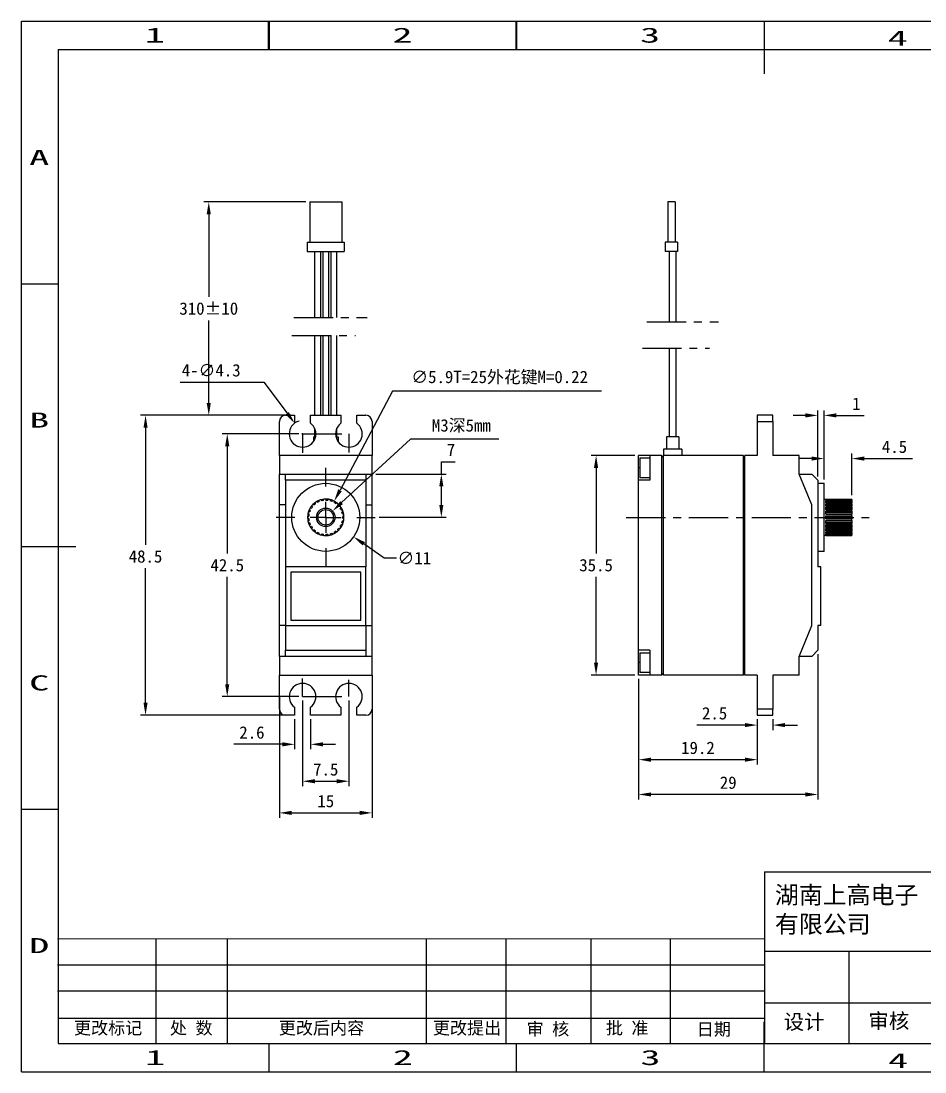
# Model space of a CAD drawing. Header units: millimetres. Extents: x 424 to 665, y 25 to 195.
# Drawn here: x 424.2 to 570.4, y 25.4 to 195.4 of the extents above; entities that cross this region are included whole.
import ezdxf
from ezdxf.enums import TextEntityAlignment as Align

# ---------------------------------------------------------------- set-up
doc = ezdxf.new("R2010")
doc.units = ezdxf.units.MM
doc.header["$PDSIZE"] = -1
doc.linetypes.add('CENTER', pattern=[10.16, 6.35, -1.27, 1.27, -1.27])
for name, color, linetype in [('中心线', 6, 'CENTER'), ('图框', 7, 'Continuous'), ('标注', 5, 'Continuous')]:
    doc.layers.add(name, color=color, linetype=linetype)
doc.styles.add('style1', font='', dxfattribs={"height": 3.5})
doc.styles.get('style1').set_extended_font_data('FangSong_GB2312')
doc.dimstyles.new('副本 Standard', dxfattribs={"dimtxt": 2, "dimasz": 2, "dimexe": 0.8, "dimexo": 0.625, "dimgap": 0.9, "dimtad": 1, "dimtih": 1, "dimtoh": 1, "dimdsep": 46, "dimtxsty": 'Standard', "dimcen": 0.09, "dimclrd": 5, "dimclre": 5, "dimadec": 3, "dimazin": 2, "dimtfac": 1, "dimtdec": 4, "dimtofl": 0, "dimtmove": 0, "dimatfit": 3, "dimfxl": 0, "dimtolj": 1, "dimtzin": 0, "dimarcsym": 0})

# ---------------------------------------------------------------- blocks, each defined once
blk = doc.blocks.new('SW_CENTERMARKSYMBOL_0')
at = {"layer": '图框', "color": 0}
for p, q in [((0, 5), (0, 8)), ((0, 0), (0, 2.5)), ((-5, 0), (-8, 0)), ((0, 0), (-2.5, 0)), ((0, 0), (0, -2.5)), ((0, 0), (2.5, 0)), ((5, 0), (8, 0)), ((0, -5), (0, -8))]:
    blk.add_line(p, q, dxfattribs=at)
blk = doc.blocks.new('*D60')
at = {"layer": 'Defpoints', "color": 0}
for p in [(469.71, 128.61), (457.52, 86.11), (469.71, 86.11)]:
    blk.add_point(p, dxfattribs=at)
at = {"layer": '标注', "color": 5, "lineweight": -2}
for p, q in [((469.08, 128.61), (456.72, 128.61)), ((457.52, 126.61), (457.52, 109.26)), ((457.52, 88.11), (457.52, 105.46)), ((469.08, 86.11), (456.72, 86.11))]:
    blk.add_line(p, q, dxfattribs=at)
at = {"layer": '标注', "color": 5}
for points in [[(457.18, 126.61), (457.85, 126.61), (457.52, 128.61)], [(457.18, 88.11), (457.85, 88.11), (457.52, 86.11)]]:
    blk.add_solid(points, dxfattribs=at)
at = {"layer": '标注', "color": 0, "insert": (457.52, 107.36), "char_height": 2, "attachment_point": 5}
blk.add_mtext('\\A1;42.5', dxfattribs=at)
blk = doc.blocks.new('*D61')
at = {"layer": 'Defpoints', "color": 0}
for p in [(468.41, 131.61), (444.3, 83.11), (468.41, 83.11)]:
    blk.add_point(p, dxfattribs=at)
at = {"layer": '标注', "color": 5, "lineweight": -2}
for p, q in [((467.78, 131.61), (443.5, 131.61)), ((444.3, 129.61), (444.3, 110.67)), ((444.3, 85.11), (444.3, 106.87)), ((467.78, 83.11), (443.5, 83.11))]:
    blk.add_line(p, q, dxfattribs=at)
at = {"layer": '标注', "color": 5}
for points in [[(443.97, 129.61), (444.63, 129.61), (444.3, 131.61)], [(443.97, 85.11), (444.63, 85.11), (444.3, 83.11)]]:
    blk.add_solid(points, dxfattribs=at)
at = {"layer": '标注', "color": 0, "insert": (444.3, 108.77), "char_height": 2, "attachment_point": 5}
blk.add_mtext('\\A1;48.5', dxfattribs=at)
blk = doc.blocks.new('*D62')
at = {"layer": 'Defpoints', "color": 0}
for p in [(469.71, 86.11), (477.21, 86.11), (477.21, 72.43)]:
    blk.add_point(p, dxfattribs=at)
at = {"layer": '标注', "color": 5, "lineweight": -2}
for p, q in [((469.71, 85.48), (469.71, 71.63)), ((477.21, 85.48), (477.21, 71.63)), ((471.71, 72.43), (475.21, 72.43))]:
    blk.add_line(p, q, dxfattribs=at)
at = {"layer": '标注', "color": 5}
for points in [[(471.71, 72.76), (471.71, 72.09), (469.71, 72.43)], [(475.21, 72.76), (475.21, 72.09), (477.21, 72.43)]]:
    blk.add_solid(points, dxfattribs=at)
at = {"layer": '标注', "color": 0, "insert": (473.46, 74.33), "char_height": 2, "attachment_point": 5}
blk.add_mtext('\\A1;7.5', dxfattribs=at)
blk = doc.blocks.new('*D63')
at = {"layer": 'Defpoints', "color": 0}
for p in [(465.96, 86.86), (480.96, 86.86), (480.96, 67.31)]:
    blk.add_point(p, dxfattribs=at)
at = {"layer": '标注', "color": 5, "lineweight": -2}
for p, q in [((465.96, 86.23), (465.96, 66.51)), ((480.96, 86.23), (480.96, 66.51)), ((467.96, 67.31), (478.96, 67.31))]:
    blk.add_line(p, q, dxfattribs=at)
at = {"layer": '标注', "color": 5}
for points in [[(467.96, 67.65), (467.96, 66.98), (465.96, 67.31)], [(478.96, 67.65), (478.96, 66.98), (480.96, 67.31)]]:
    blk.add_solid(points, dxfattribs=at)
at = {"layer": '标注', "color": 0, "insert": (473.46, 69.21), "char_height": 2, "attachment_point": 5}
blk.add_mtext('\\A1;15', dxfattribs=at)
blk = doc.blocks.new('*D64')
at = {"layer": 'Defpoints', "color": 0}
for p in [(468.41, 83.11), (471.01, 83.11), (468.41, 78.4)]:
    blk.add_point(p, dxfattribs=at)
at = {"layer": '标注', "color": 5, "lineweight": -2}
for p, q in [((468.41, 82.48), (468.41, 77.6)), ((471.01, 82.48), (471.01, 77.6)), ((466.41, 78.4), (458.61, 78.4)), ((473.01, 78.4), (475.01, 78.4))]:
    blk.add_line(p, q, dxfattribs=at)
at = {"layer": '标注', "color": 5}
for points in [[(466.41, 78.73), (466.41, 78.06), (468.41, 78.4)], [(473.01, 78.73), (473.01, 78.06), (471.01, 78.4)]]:
    blk.add_solid(points, dxfattribs=at)
at = {"layer": '标注', "color": 0, "insert": (461.51, 80.3), "char_height": 2, "attachment_point": 5}
blk.add_mtext('\\A1;2.6', dxfattribs=at)
blk = doc.blocks.new('*D65')
at = {"layer": 'Defpoints', "color": 0}
for p in [(480.96, 122.11), (492.16, 122.11), (481.46, 115.11)]:
    blk.add_point(p, dxfattribs=at)
at = {"layer": '标注', "color": 5, "lineweight": -2}
for p, q in [((492.16, 122.11), (492.16, 124.11)), ((492.16, 124.11), (494.39, 124.11)), ((481.58, 122.11), (492.96, 122.11)), ((492.16, 117.11), (492.16, 120.11)), ((482.08, 115.11), (492.96, 115.11))]:
    blk.add_line(p, q, dxfattribs=at)
at = {"layer": '标注', "color": 5}
for points in [[(491.82, 120.11), (492.49, 120.11), (492.16, 122.11)], [(491.82, 117.11), (492.49, 117.11), (492.16, 115.11)]]:
    blk.add_solid(points, dxfattribs=at)
at = {"layer": '标注', "color": 0, "insert": (493.72, 126.01), "char_height": 2, "attachment_point": 5}
blk.add_mtext('\\A1;7', dxfattribs=at)
blk = doc.blocks.new('*D66')
at = {"layer": 'Defpoints', "color": 0}
for p in [(524.07, 125.11), (517.19, 89.61), (524.07, 89.61)]:
    blk.add_point(p, dxfattribs=at)
at = {"layer": '标注', "color": 5, "lineweight": -2}
for p, q in [((523.45, 125.11), (516.39, 125.11)), ((517.19, 123.11), (517.19, 109.26)), ((517.19, 91.61), (517.19, 105.46)), ((523.45, 89.61), (516.39, 89.61))]:
    blk.add_line(p, q, dxfattribs=at)
at = {"layer": '标注', "color": 5}
for points in [[(516.85, 123.11), (517.52, 123.11), (517.19, 125.11)], [(516.85, 91.61), (517.52, 91.61), (517.19, 89.61)]]:
    blk.add_solid(points, dxfattribs=at)
at = {"layer": '标注', "color": 0, "insert": (517.19, 107.36), "char_height": 2, "attachment_point": 5}
blk.add_mtext('\\A1;35.5', dxfattribs=at)
blk = doc.blocks.new('*D67')
at = {"layer": 'Defpoints', "color": 0}
for p in [(524.07, 89.61), (543.27, 83.11), (543.27, 75.92)]:
    blk.add_point(p, dxfattribs=at)
at = {"layer": '标注', "color": 5, "lineweight": -2}
for p, q in [((524.07, 88.98), (524.07, 75.12)), ((543.27, 82.48), (543.27, 75.12)), ((526.07, 75.92), (541.27, 75.92))]:
    blk.add_line(p, q, dxfattribs=at)
at = {"layer": '标注', "color": 5}
for points in [[(526.07, 76.25), (526.07, 75.58), (524.07, 75.92)], [(541.27, 76.25), (541.27, 75.58), (543.27, 75.92)]]:
    blk.add_solid(points, dxfattribs=at)
at = {"layer": '标注', "color": 0, "insert": (533.67, 77.82), "char_height": 2, "attachment_point": 5}
blk.add_mtext('\\A1;19.2', dxfattribs=at)
blk = doc.blocks.new('*D68')
at = {"layer": 'Defpoints', "color": 0}
for p in [(553.07, 93.61), (524.07, 89.61), (524.07, 70.29)]:
    blk.add_point(p, dxfattribs=at)
at = {"layer": '标注', "color": 5, "lineweight": -2}
for p, q in [((553.07, 92.98), (553.07, 69.49)), ((524.07, 88.98), (524.07, 69.49)), ((551.07, 70.29), (526.07, 70.29))]:
    blk.add_line(p, q, dxfattribs=at)
at = {"layer": '标注', "color": 5}
for points in [[(526.07, 70.62), (526.07, 69.96), (524.07, 70.29)], [(551.07, 70.62), (551.07, 69.96), (553.07, 70.29)]]:
    blk.add_solid(points, dxfattribs=at)
at = {"layer": '标注', "color": 0, "insert": (538.57, 72.19), "char_height": 2, "attachment_point": 5}
blk.add_mtext('\\A1;29', dxfattribs=at)
blk = doc.blocks.new('*D69')
at = {"layer": 'Defpoints', "color": 0}
for p in [(554.07, 131.59), (553.07, 121.11), (554.07, 120.61)]:
    blk.add_point(p, dxfattribs=at)
at = {"layer": '标注', "color": 5, "lineweight": -2}
for p, q in [((551.07, 131.59), (549.07, 131.59)), ((553.07, 121.73), (553.07, 132.39)), ((554.07, 121.23), (554.07, 132.39)), ((556.07, 131.59), (560.54, 131.59))]:
    blk.add_line(p, q, dxfattribs=at)
at = {"layer": '标注', "color": 5}
for points in [[(551.07, 131.93), (551.07, 131.26), (553.07, 131.59)], [(556.07, 131.93), (556.07, 131.26), (554.07, 131.59)]]:
    blk.add_solid(points, dxfattribs=at)
at = {"layer": '标注', "color": 0, "insert": (559.31, 133.49), "char_height": 2, "attachment_point": 5}
blk.add_mtext('\\A1;1', dxfattribs=at)
blk = doc.blocks.new('*D70')
at = {"layer": 'Defpoints', "color": 0}
for p in [(558.57, 124.61), (554.07, 120.61), (558.57, 118.04)]:
    blk.add_point(p, dxfattribs=at)
at = {"layer": '标注', "color": 5, "lineweight": -2}
for p, q in [((552.07, 124.61), (550.07, 124.61)), ((554.07, 121.23), (554.07, 125.41)), ((558.57, 118.67), (558.57, 125.41)), ((560.57, 124.61), (568.37, 124.61))]:
    blk.add_line(p, q, dxfattribs=at)
at = {"layer": '标注', "color": 5}
for points in [[(552.07, 124.95), (552.07, 124.28), (554.07, 124.61)], [(560.57, 124.95), (560.57, 124.28), (558.57, 124.61)]]:
    blk.add_solid(points, dxfattribs=at)
at = {"layer": '标注', "color": 0, "insert": (565.47, 126.51), "char_height": 2, "attachment_point": 5}
blk.add_mtext('\\A1;4.5', dxfattribs=at)
blk = doc.blocks.new('*D71')
at = {"layer": 'Defpoints', "color": 0}
for p in [(470.86, 166.11), (454.53, 131.61), (468.41, 131.61)]:
    blk.add_point(p, dxfattribs=at)
at = {"layer": '标注', "color": 5, "lineweight": -2}
for p, q in [((470.23, 166.11), (453.73, 166.11)), ((454.53, 164.11), (454.53, 150.76)), ((454.53, 133.61), (454.53, 146.96)), ((467.78, 131.61), (453.73, 131.61))]:
    blk.add_line(p, q, dxfattribs=at)
at = {"layer": '标注', "color": 5}
for points in [[(454.19, 164.11), (454.86, 164.11), (454.53, 166.11)], [(454.19, 133.61), (454.86, 133.61), (454.53, 131.61)]]:
    blk.add_solid(points, dxfattribs=at)
at = {"layer": '标注', "color": 0, "insert": (454.53, 148.86), "char_height": 2, "attachment_point": 5}
blk.add_mtext('\\A1;310%%P10', dxfattribs=at)
blk = doc.blocks.new('*D72')
at = {"layer": 'Defpoints', "color": 0}
for p in [(468.42, 130.33), (470.99, 126.89)]:
    blk.add_point(p, dxfattribs=at)
at = {"layer": '标注', "color": 5, "lineweight": -2}
for p, q in [((449.92, 136.98), (463.44, 136.98)), ((463.44, 136.98), (467.22, 131.93)), ((469.62, 128.61), (469.8, 128.61)), ((469.71, 128.52), (469.71, 128.7))]:
    blk.add_line(p, q, dxfattribs=at)
blk.add_arc((469.71, 128.61), 2.15, 105.4729, 127.2037, dxfattribs=at)
at = {"layer": '标注', "color": 5}
blk.add_solid([(467.49, 132.13), (466.95, 131.73), (468.42, 130.33)], dxfattribs=at)
at = {"layer": '标注', "color": 0, "insert": (454.92, 138.88), "char_height": 2, "attachment_point": 5}
blk.add_mtext('\\A1;4-∅4.3', dxfattribs=at)
blk = doc.blocks.new('*D73')
at = {"layer": 'Defpoints', "color": 0}
for p in [(474.83, 117.72), (472.08, 112.5)]:
    blk.add_point(p, dxfattribs=at)
at = {"layer": '标注', "color": 5, "lineweight": -2}
for p, q in [((484.23, 135.5), (475.77, 119.48)), ((518.05, 135.5), (484.23, 135.5)), ((473.37, 115.11), (473.55, 115.11)), ((473.46, 115.02), (473.46, 115.2))]:
    blk.add_line(p, q, dxfattribs=at)
at = {"layer": '标注', "color": 5}
blk.add_solid([(475.47, 119.64), (476.06, 119.33), (474.83, 117.72)], dxfattribs=at)
at = {"layer": '标注', "color": 0, "insert": (501.59, 137.7), "char_height": 2, "attachment_point": 5}
blk.add_mtext('\\A1;∅5.9T=25{\\fSimSun|b0|i0|c134|p2;外花键}M=0.22', dxfattribs=at)
blk = doc.blocks.new('*D74')
at = {"layer": 'Defpoints', "color": 0}
for p in [(474.56, 116.12), (472.35, 114.09)]:
    blk.add_point(p, dxfattribs=at)
at = {"layer": '标注', "color": 5, "lineweight": -2}
for p, q in [((487.15, 127.75), (476.03, 117.48)), ((501.48, 127.75), (487.15, 127.75)), ((473.37, 115.11), (473.55, 115.11)), ((473.46, 115.02), (473.46, 115.2))]:
    blk.add_line(p, q, dxfattribs=at)
at = {"layer": '标注', "color": 5}
blk.add_solid([(475.8, 117.73), (476.25, 117.24), (474.56, 116.12)], dxfattribs=at)
at = {"layer": '标注', "color": 0, "insert": (495.39, 129.88), "char_height": 2, "attachment_point": 5}
blk.add_mtext('\\A1;M3{\\fSimSun|b0|i0|c134|p2;深}5mm', dxfattribs=at)
blk = doc.blocks.new('*D75')
at = {"layer": 'Defpoints', "color": 0}
for p in [(543.27, 83.11), (545.77, 83.11), (543.27, 81.51)]:
    blk.add_point(p, dxfattribs=at)
at = {"layer": '标注', "color": 5, "lineweight": -2}
for p, q in [((543.27, 82.48), (543.27, 80.71)), ((545.77, 82.48), (545.77, 80.71)), ((541.27, 81.51), (533.47, 81.51)), ((547.77, 81.51), (549.77, 81.51))]:
    blk.add_line(p, q, dxfattribs=at)
at = {"layer": '标注', "color": 5}
for points in [[(541.27, 81.84), (541.27, 81.18), (543.27, 81.51)], [(547.77, 81.84), (547.77, 81.18), (545.77, 81.51)]]:
    blk.add_solid(points, dxfattribs=at)
at = {"layer": '标注', "color": 0, "insert": (536.37, 83.41), "char_height": 2, "attachment_point": 5}
blk.add_mtext('\\A1;2.5', dxfattribs=at)
blk = doc.blocks.new('*D76')
at = {"layer": 'Defpoints', "color": 0}
for p in [(468.95, 118.25), (477.97, 111.96)]:
    blk.add_point(p, dxfattribs=at)
at = {"layer": '标注', "color": 5, "lineweight": -2}
for p, q in [((473.37, 115.11), (473.55, 115.11)), ((473.46, 115.02), (473.46, 115.2)), ((482.89, 108.53), (479.61, 110.82)), ((484.89, 108.53), (482.89, 108.53))]:
    blk.add_line(p, q, dxfattribs=at)
at = {"layer": '标注', "color": 5}
blk.add_solid([(479.8, 111.09), (479.42, 110.54), (477.97, 111.96)], dxfattribs=at)
at = {"layer": '标注', "color": 0, "insert": (487.79, 108.53), "char_height": 2, "attachment_point": 5}
blk.add_mtext('\\A1;∅11', dxfattribs=at)

msp = doc.modelspace()

# ---------------------------------------------------------------- linework, layer by layer
at = {"color": 5, "linetype": 'Continuous'}
for p, q in [((424.214, 25.411), (424.214, 195.371)), ((424.214, 195.371), (664.587, 195.371)), ((464.215, 190.752), (464.215, 195.371)), ((464.277, 195.371), (464.277, 190.752)), ((504.277, 190.752), (504.277, 195.371)), ((504.339, 195.371), (504.339, 190.752)), ((544.401, 195.371), (544.401, 186.837)), ((424.152, 190.752), (424.214, 190.752)), ((424.214, 152.881), (430.143, 152.881)), ((424.214, 110.391), (433.02, 110.391)), ((424.214, 67.901), (430.143, 67.901)), ((544.463, 57.784), (579.255, 57.784)), ((445.95, 46.958), (445.95, 30.031)), ((457.532, 46.958), (457.532, 30.031)), ((489.697, 46.958), (489.697, 30.031)), ((502.575, 46.958), (502.575, 30.031)), ((516.318, 46.958), (516.318, 30.031)), ((529.196, 46.958), (529.196, 30.031)), ((544.463, 44.961), (603.706, 44.961)), ((558.06, 44.961), (558.06, 30.031)), ((430.042, 42.759), (544.363, 42.759)), ((430.042, 38.516), (544.363, 38.516)), ((544.463, 36.601), (656.494, 36.601)), ((430.143, 34.119), (544.363, 34.119)), ((544.401, 25.411), (544.401, 33.504)), ((464.277, 25.411), (464.277, 30.031)), ((504.339, 25.411), (504.339, 30.031)), ((424.214, 25.411), (664.587, 25.411))]:
    msp.add_line(p, q, dxfattribs=at)
at = {"color": 7, "linetype": 'Continuous'}
for p, q in [((430.143, 190.752), (430.143, 30.031)), ((430.143, 190.752), (656.494, 190.752)), ((544.463, 57.784), (544.463, 30.031)), ((430.143, 30.031), (656.494, 30.031))]:
    msp.add_line(p, q, dxfattribs=at)
at = {"color": 7, "linetype": 'Continuous', "lineweight": 25}
for p, q in [((470.857, 166.107), (470.857, 159.607)), ((470.857, 166.107), (476.057, 166.107)), ((476.057, 166.107), (476.057, 159.607)), ((529.973, 166.107), (528.773, 166.107)), ((528.773, 166.107), (528.773, 159.607)), ((529.973, 166.107), (529.973, 159.607)), ((470.457, 159.607), (470.457, 158.107)), ((470.457, 159.607), (476.457, 159.607)), ((470.457, 158.107), (476.457, 158.107)), ((471.657, 158.107), (471.657, 147.436)), ((472.657, 147.436), (472.657, 158.107)), ((472.957, 158.107), (472.957, 147.436)), ((473.957, 147.436), (473.957, 158.107)), ((474.257, 158.107), (474.257, 147.436)), ((475.257, 147.436), (475.257, 158.107)), ((476.457, 159.607), (476.457, 158.107)), ((530.373, 159.607), (528.373, 159.607)), ((528.373, 159.607), (528.373, 158.107)), ((530.373, 158.107), (528.373, 158.107)), ((529.073, 146.704), (529.073, 158.107)), ((530.073, 158.107), (530.073, 146.704)), ((530.373, 159.607), (530.373, 158.107)), ((471.657, 144.509), (471.657, 131.607)), ((472.657, 131.607), (472.657, 144.509)), ((472.957, 144.509), (472.957, 131.607)), ((473.957, 131.607), (473.957, 144.509)), ((474.257, 144.509), (474.257, 131.607)), ((475.257, 131.607), (475.257, 144.509)), ((529.073, 128.107), (529.073, 142.459)), ((530.073, 142.459), (530.073, 128.107)), ((466.957, 131.607), (468.407, 131.607)), ((468.407, 131.607), (468.407, 130.32)), ((471.007, 131.607), (475.907, 131.607)), ((471.007, 130.32), (471.007, 131.607)), ((475.907, 131.607), (475.907, 130.32)), ((478.507, 130.32), (478.507, 131.607)), ((478.507, 131.607), (479.957, 131.607)), ((545.773, 131.607), (543.273, 131.607)), ((543.273, 131.607), (543.273, 130.607)), ((545.773, 130.607), (545.773, 131.607)), ((465.957, 125.107), (465.957, 130.607)), ((471.657, 129.513), (471.657, 128.107)), ((475.257, 128.107), (475.257, 129.513)), ((480.957, 130.607), (480.957, 125.107)), ((543.273, 130.607), (545.773, 130.607)), ((543.273, 130.607), (543.273, 125.107)), ((545.773, 130.607), (545.773, 125.107)), ((471.457, 128.107), (471.457, 127.358)), ((471.457, 128.107), (471.798, 128.107)), ((475.116, 128.107), (475.457, 128.107)), ((475.457, 128.107), (475.457, 127.358)), ((528.573, 128.107), (528.573, 126.107)), ((530.573, 128.107), (528.573, 128.107)), ((530.573, 128.107), (530.573, 126.107)), ((531.073, 126.107), (528.073, 126.107)), ((528.073, 126.107), (528.073, 125.107)), ((531.073, 126.107), (531.073, 125.107)), ((480.957, 125.107), (465.957, 125.107)), ((465.957, 125.107), (465.957, 122.107)), ((480.957, 122.107), (480.957, 125.107)), ((525.873, 125.107), (524.073, 125.107)), ((524.073, 123.107), (524.073, 125.107)), ((524.273, 124.707), (525.873, 124.707)), ((524.273, 124.707), (524.273, 121.507)), ((525.873, 125.107), (525.873, 121.107)), ((527.773, 125.107), (525.873, 125.107)), ((527.773, 125.107), (527.773, 89.607)), ((528.073, 124.807), (527.773, 125.107)), ((528.073, 89.607), (528.073, 125.107)), ((540.973, 125.107), (528.073, 125.107)), ((540.973, 125.107), (540.973, 89.607)), ((541.273, 124.807), (540.973, 125.107)), ((543.273, 125.107), (541.273, 125.107)), ((541.273, 89.607), (541.273, 125.107)), ((550.073, 125.107), (545.773, 125.107)), ((550.073, 122.107), (550.073, 125.107)), ((524.073, 121.107), (524.073, 123.107)), ((465.957, 122.107), (466.957, 122.107)), ((465.957, 117.107), (465.957, 122.107)), ((466.957, 122.107), (479.957, 122.107)), ((466.957, 121.107), (466.957, 122.107)), ((479.957, 121.107), (466.957, 121.107)), ((466.957, 121.107), (466.957, 107.107)), ((479.957, 122.107), (479.957, 121.107)), ((479.957, 122.107), (480.957, 122.107)), ((479.957, 121.107), (479.957, 107.107)), ((480.957, 117.107), (480.957, 122.107)), ((525.873, 121.107), (524.073, 121.107)), ((524.073, 93.607), (524.073, 121.107)), ((525.873, 121.507), (524.273, 121.507)), ((552.073, 117.107), (550.073, 122.107)), ((550.073, 122.107), (552.073, 122.107)), ((552.073, 122.107), (553.073, 121.107)), ((553.073, 121.107), (553.073, 107.107)), ((553.073, 120.607), (554.073, 120.607)), ((554.073, 109.607), (554.073, 120.607)), ((471.81, 117.31), (471.776, 117.532)), ((471.979, 117.66), (472.165, 117.535)), ((472.41, 117.65), (472.432, 117.873)), ((472.66, 117.948), (472.809, 117.78)), ((473.075, 117.831), (473.152, 118.041)), ((473.392, 118.057), (473.494, 117.857)), ((473.764, 117.84), (473.891, 118.025)), ((474.127, 117.98), (474.177, 117.761)), ((474.434, 117.678), (474.603, 117.825)), ((474.82, 117.723), (474.814, 117.499)), ((475.043, 117.354), (475.243, 117.455)), ((475.428, 117.302), (475.366, 117.086)), ((554.073, 118.057), (554.373, 118.057)), ((554.373, 118.025), (554.373, 118.057)), ((554.373, 118.057), (558.573, 118.057)), ((554.373, 118.025), (558.573, 118.025)), ((554.373, 117.825), (554.373, 117.98)), ((554.373, 117.98), (558.573, 117.98)), ((554.373, 117.825), (558.573, 117.825)), ((554.373, 117.455), (554.373, 117.723)), ((554.373, 117.723), (558.573, 117.723)), ((554.373, 117.499), (558.573, 117.499)), ((554.373, 117.455), (558.573, 117.455)), ((554.373, 116.937), (554.373, 117.302)), ((554.373, 117.302), (558.573, 117.302)), ((558.573, 118.057), (558.573, 118.025)), ((558.573, 117.98), (558.573, 118.025)), ((558.573, 117.98), (558.573, 117.825)), ((558.573, 117.723), (558.573, 117.825)), ((558.573, 117.723), (558.573, 117.499)), ((558.573, 117.499), (558.573, 117.455)), ((558.573, 117.302), (558.573, 117.455)), ((558.573, 117.302), (558.573, 117.086)), ((466.957, 117.107), (465.957, 117.107)), ((465.957, 97.607), (465.957, 117.107)), ((470.749, 115.586), (470.572, 115.724)), ((470.632, 115.957), (470.853, 115.993)), ((470.953, 116.244), (470.816, 116.422)), ((470.932, 116.632), (471.155, 116.612)), ((471.314, 116.831), (471.226, 117.038)), ((471.39, 117.212), (471.602, 117.137)), ((475.552, 116.889), (475.771, 116.937)), ((475.912, 116.743), (475.799, 116.549)), ((475.929, 116.312), (476.153, 116.304)), ((476.242, 116.081), (476.084, 115.921)), ((476.151, 115.659), (476.366, 115.596)), ((479.957, 117.107), (480.957, 117.107)), ((480.957, 97.607), (480.957, 117.107)), ((552.073, 97.607), (552.073, 117.107)), ((554.373, 117.086), (558.573, 117.086)), ((554.373, 116.937), (558.573, 116.937)), ((554.373, 116.304), (554.373, 116.743)), ((554.373, 116.743), (558.573, 116.743)), ((554.373, 116.549), (558.573, 116.549)), ((554.373, 116.312), (558.573, 116.312)), ((554.373, 116.304), (558.573, 116.304)), ((554.373, 115.596), (554.373, 116.081)), ((554.373, 116.081), (558.573, 116.081)), ((554.373, 115.921), (558.573, 115.921)), ((554.373, 115.659), (558.573, 115.659)), ((554.373, 115.596), (558.573, 115.596)), ((558.573, 117.086), (558.573, 116.937)), ((558.573, 116.743), (558.573, 116.937)), ((558.573, 116.743), (558.573, 116.549)), ((558.573, 116.549), (558.573, 116.312)), ((558.573, 116.312), (558.573, 116.304)), ((558.573, 116.081), (558.573, 116.304)), ((558.573, 116.081), (558.573, 115.921)), ((558.573, 115.921), (558.573, 115.659)), ((558.573, 115.659), (558.573, 115.596)), ((558.573, 115.358), (558.573, 115.596)), ((470.509, 115.227), (470.715, 115.317)), ((470.715, 114.897), (470.509, 114.987)), ((470.572, 114.49), (470.749, 114.629)), ((470.853, 114.222), (470.632, 114.258)), ((470.816, 113.792), (470.953, 113.97)), ((476.153, 113.911), (475.929, 113.903)), ((476.084, 114.293), (476.242, 114.134)), ((476.366, 114.619), (476.151, 114.555)), ((476.396, 115.358), (476.204, 115.243)), ((476.204, 114.972), (476.396, 114.857)), ((554.373, 114.857), (554.373, 115.358)), ((554.373, 115.358), (558.573, 115.358)), ((554.373, 115.243), (558.573, 115.243)), ((554.373, 114.972), (558.573, 114.972)), ((554.373, 114.857), (558.573, 114.857)), ((554.373, 114.134), (554.373, 114.619)), ((554.373, 114.619), (558.573, 114.619)), ((554.373, 114.555), (558.573, 114.555)), ((554.373, 114.293), (558.573, 114.293)), ((554.373, 114.134), (558.573, 114.134)), ((554.373, 113.472), (554.373, 113.911)), ((554.373, 113.911), (558.573, 113.911)), ((554.373, 113.903), (558.573, 113.903)), ((558.573, 115.358), (558.573, 115.243)), ((558.573, 115.243), (558.573, 114.972)), ((558.573, 114.972), (558.573, 114.857)), ((558.573, 114.619), (558.573, 114.857)), ((558.573, 114.619), (558.573, 114.555)), ((558.573, 114.555), (558.573, 114.293)), ((558.573, 114.293), (558.573, 114.134)), ((558.573, 113.911), (558.573, 114.134)), ((558.573, 113.911), (558.573, 113.903)), ((558.573, 113.903), (558.573, 113.665)), ((471.155, 113.602), (470.932, 113.582)), ((471.226, 113.177), (471.314, 113.383)), ((471.602, 113.077), (471.39, 113.002)), ((471.776, 112.683), (471.81, 112.905)), ((472.165, 112.68), (471.979, 112.554)), ((472.432, 112.341), (472.41, 112.564)), ((472.809, 112.435), (472.66, 112.267)), ((473.152, 112.173), (473.075, 112.384)), ((473.494, 112.358), (473.392, 112.158)), ((473.891, 112.189), (473.764, 112.375)), ((474.177, 112.453), (474.127, 112.234)), ((474.603, 112.389), (474.434, 112.537)), ((474.814, 112.716), (474.82, 112.491)), ((475.243, 112.76), (475.043, 112.861)), ((475.366, 113.128), (475.428, 112.913)), ((475.771, 113.278), (475.552, 113.326)), ((475.799, 113.665), (475.912, 113.472)), ((554.373, 113.665), (558.573, 113.665)), ((554.373, 113.472), (558.573, 113.472)), ((554.373, 112.913), (554.373, 113.278)), ((554.373, 113.278), (558.573, 113.278)), ((554.373, 113.128), (558.573, 113.128)), ((554.373, 112.913), (558.573, 112.913)), ((554.373, 112.491), (554.373, 112.76)), ((554.373, 112.76), (558.573, 112.76)), ((554.373, 112.716), (558.573, 112.716)), ((554.373, 112.491), (558.573, 112.491)), ((554.373, 112.234), (554.373, 112.389)), ((554.373, 112.389), (558.573, 112.389)), ((554.373, 112.234), (558.573, 112.234)), ((554.373, 112.157), (554.373, 112.189)), ((554.373, 112.189), (558.573, 112.189)), ((558.573, 113.665), (558.573, 113.472)), ((558.573, 113.278), (558.573, 113.472)), ((558.573, 113.278), (558.573, 113.128)), ((558.573, 113.128), (558.573, 112.913)), ((558.573, 112.76), (558.573, 112.913)), ((558.573, 112.76), (558.573, 112.716)), ((558.573, 112.716), (558.573, 112.491)), ((558.573, 112.389), (558.573, 112.491)), ((558.573, 112.389), (558.573, 112.234)), ((558.573, 112.189), (558.573, 112.234)), ((558.573, 112.189), (558.573, 112.158)), ((554.373, 112.157), (554.073, 112.157)), ((554.373, 112.158), (558.573, 112.158)), ((554.073, 109.607), (553.073, 109.607)), ((466.957, 107.107), (466.957, 97.607)), ((479.957, 107.107), (466.957, 107.107)), ((479.957, 97.607), (479.957, 107.107)), ((553.573, 107.107), (553.073, 107.107)), ((553.573, 97.607), (553.573, 107.107)), ((467.807, 106.257), (467.807, 98.457)), ((479.107, 106.257), (467.807, 106.257)), ((479.107, 98.457), (479.107, 106.257)), ((466.957, 97.607), (465.957, 97.607)), ((465.957, 92.607), (465.957, 97.607)), ((466.957, 97.607), (479.957, 97.607)), ((466.957, 97.607), (466.957, 93.607)), ((467.807, 98.457), (479.107, 98.457)), ((479.957, 97.607), (479.957, 93.607)), ((479.957, 97.607), (480.957, 97.607)), ((480.957, 92.607), (480.957, 97.607)), ((550.073, 92.607), (552.073, 97.607)), ((553.073, 97.607), (553.073, 93.607)), ((553.573, 97.607), (553.073, 97.607)), ((466.957, 93.607), (479.957, 93.607)), ((466.957, 92.607), (466.957, 93.607)), ((479.957, 93.607), (479.957, 92.607)), ((525.873, 93.607), (524.073, 93.607)), ((524.073, 91.607), (524.073, 93.607)), ((525.873, 93.607), (525.873, 89.607)), ((553.073, 93.607), (552.073, 92.607)), ((466.957, 92.607), (465.957, 92.607)), ((465.957, 92.607), (465.957, 89.607)), ((479.957, 92.607), (466.957, 92.607)), ((480.957, 92.607), (479.957, 92.607)), ((480.957, 89.607), (480.957, 92.607)), ((524.273, 93.207), (525.873, 93.207)), ((524.273, 93.207), (524.273, 90.007)), ((550.073, 89.607), (550.073, 92.607)), ((552.073, 92.607), (550.073, 92.607)), ((524.073, 89.607), (524.073, 91.607)), ((465.957, 89.607), (480.957, 89.607)), ((465.957, 84.107), (465.957, 89.607)), ((480.957, 89.607), (480.957, 84.107)), ((525.873, 89.607), (524.073, 89.607)), ((525.873, 90.007), (524.273, 90.007)), ((527.773, 89.607), (525.873, 89.607)), ((527.773, 89.607), (528.073, 89.907)), ((540.973, 89.607), (528.073, 89.607)), ((540.973, 89.607), (541.273, 89.907)), ((543.273, 89.607), (541.273, 89.607)), ((543.273, 89.607), (543.273, 84.107)), ((545.773, 89.607), (545.773, 84.107)), ((550.073, 89.607), (545.773, 89.607)), ((468.407, 84.395), (468.407, 83.107)), ((471.007, 83.107), (471.007, 84.395)), ((475.907, 84.395), (475.907, 83.107)), ((478.507, 83.107), (478.507, 84.395)), ((545.773, 84.107), (543.273, 84.107)), ((543.273, 84.107), (543.273, 83.107)), ((545.773, 83.107), (545.773, 84.107)), ((468.407, 83.107), (466.957, 83.107)), ((475.907, 83.107), (471.007, 83.107)), ((479.957, 83.107), (478.507, 83.107)), ((543.273, 83.107), (545.773, 83.107))]:
    msp.add_line(p, q, dxfattribs=at)
at = {"color": 8, "linetype": 'Continuous', "lineweight": 25}
for p, q in [((524.273, 123.107), (524.073, 123.107)), ((524.273, 91.607), (524.073, 91.607))]:
    msp.add_line(p, q, dxfattribs=at)
for p, q in [((430.143, 74.712), (430.143, 30.031)), ((430.143, 30.031), (491.197, 30.031)), ((491.197, 30.031), (544.047, 30.031))]:
    msp.add_line(p, q)
at = {"color": 7, "linetype": 'Continuous', "lineweight": 25}
for radius in [5.5, 1.5, 1.25]:
    msp.add_circle((473.457, 115.107), radius, dxfattribs=at)
for centre, radius, start, end in [((466.957, 130.607), 1, 90, 180), ((479.957, 130.607), 1, 0, 90), ((469.707, 128.607), 2.15, 127.20374, 52.79626), ((477.207, 128.607), 2.15, 127.20374, 52.79626), ((473.457, 115.107), 2.95, 124.73132, 134.46868), ((473.457, 115.107), 2.75, 126.77958, 132.42042), ((473.457, 115.107), 2.95, 120.06868, 124.73132), ((473.457, 115.107), 2.95, 110.33132, 120.06868), ((473.457, 115.107), 2.75, 112.37958, 118.02042), ((473.457, 115.107), 2.95, 105.66868, 110.33132), ((473.457, 115.107), 2.95, 95.93132, 105.66868), ((473.457, 115.107), 2.75, 97.97958, 103.62042), ((473.457, 115.107), 2.95, 91.26868, 95.93132), ((473.457, 115.107), 2.95, 81.53132, 91.26868), ((473.457, 115.107), 2.75, 83.57958, 89.22042), ((473.457, 115.107), 2.95, 76.86868, 81.53132), ((473.457, 115.107), 2.95, 67.13132, 76.86868), ((473.457, 115.107), 2.75, 69.17958, 74.82042), ((473.457, 115.107), 2.95, 62.46868, 67.13132), ((473.457, 115.107), 2.75, 54.77958, 60.42042), ((473.457, 115.107), 2.95, 52.73132, 62.46868), ((473.457, 115.107), 2.95, 48.06868, 52.73132), ((473.457, 115.107), 2.95, 38.33132, 48.06868), ((473.457, 115.107), 2.95, 167.93132, 177.66868), ((473.457, 115.107), 2.95, 163.26868, 167.93132), ((473.457, 115.107), 2.95, 153.53132, 163.26868), ((473.457, 115.107), 2.75, 169.97958, 175.62042), ((473.457, 115.107), 2.95, 148.86868, 153.53132), ((473.457, 115.107), 2.75, 155.57958, 161.22042), ((473.457, 115.107), 2.95, 139.13132, 148.86868), ((473.457, 115.107), 2.75, 141.17958, 146.82042), ((473.457, 115.107), 2.95, 134.46868, 139.13132), ((473.457, 115.107), 2.75, 40.37958, 46.02042), ((473.457, 115.107), 2.95, 33.66868, 38.33132), ((473.457, 115.107), 2.75, 25.97958, 31.62042), ((473.457, 115.107), 2.95, 23.93132, 33.66868), ((473.457, 115.107), 2.75, 11.57958, 17.22042), ((473.457, 115.107), 2.95, 19.26868, 23.93132), ((473.457, 115.107), 2.95, 9.53132, 19.26868), ((473.457, 115.107), 2.95, 4.86868, 9.53132), ((473.457, 115.107), 2.95, 177.66868, 182.33132), ((473.457, 115.107), 2.95, 182.33132, 192.06868), ((473.457, 115.107), 2.95, 192.06868, 196.73132), ((473.457, 115.107), 2.95, 196.73132, 206.46868), ((473.457, 115.107), 2.75, 184.37958, 190.02042), ((473.457, 115.107), 2.75, 198.77958, 204.42042), ((473.457, 115.107), 2.75, 328.37958, 334.02042), ((473.457, 115.107), 2.95, 326.33132, 336.06868), ((473.457, 115.107), 2.75, 342.77958, 348.42042), ((473.457, 115.107), 2.95, 336.06868, 340.73132), ((473.457, 115.107), 2.75, 357.17958, 2.82042), ((473.457, 115.107), 2.95, 340.73132, 350.46868), ((473.457, 115.107), 2.95, 350.46868, 355.13132), ((473.457, 115.107), 2.95, 355.13132, 4.86868), ((473.457, 115.107), 2.95, 206.46868, 211.13132), ((473.457, 115.107), 2.95, 211.13132, 220.86868), ((473.457, 115.107), 2.75, 213.17958, 218.82042), ((473.457, 115.107), 2.95, 220.86868, 225.53132), ((473.457, 115.107), 2.95, 225.53132, 235.26868), ((473.457, 115.107), 2.75, 227.57958, 233.22042), ((473.457, 115.107), 2.95, 235.26868, 239.93132), ((473.457, 115.107), 2.95, 239.93132, 249.66868), ((473.457, 115.107), 2.75, 241.97958, 247.62042), ((473.457, 115.107), 2.95, 249.66868, 254.33132), ((473.457, 115.107), 2.95, 254.33132, 264.06868), ((473.457, 115.107), 2.75, 256.37958, 262.02042), ((473.457, 115.107), 2.95, 268.73132, 278.46868), ((473.457, 115.107), 2.75, 270.77958, 276.42042), ((473.457, 115.107), 2.95, 278.46868, 283.13132), ((473.457, 115.107), 2.95, 283.13132, 292.86868), ((473.457, 115.107), 2.75, 285.17958, 290.82042), ((473.457, 115.107), 2.95, 292.86868, 297.53132), ((473.457, 115.107), 2.75, 299.57958, 305.22042), ((473.457, 115.107), 2.95, 297.53132, 307.26868), ((473.457, 115.107), 2.95, 307.26868, 311.93132), ((473.457, 115.107), 2.75, 313.97958, 319.62042), ((473.457, 115.107), 2.95, 311.93132, 321.66868), ((473.457, 115.107), 2.95, 321.66868, 326.33132), ((473.457, 115.107), 2.95, 264.06868, 268.73132), ((469.707, 86.107), 2.15, 307.20374, 232.79626), ((477.207, 86.107), 2.15, 307.20374, 232.79626), ((466.957, 84.107), 1, 180, 270), ((479.957, 84.107), 1, 270, 0)]:
    msp.add_arc(centre, radius, start, end, dxfattribs=at)
at = {"layer": '中心线'}
for p, q in [((468.283, 147.436), (480.148, 147.436)), ((525.409, 146.704), (536.981, 146.704)), ((467.99, 144.509), (478.243, 144.509)), ((524.677, 142.459), (535.517, 142.459)), ((469.707, 128.607), (477.207, 128.607)), ((469.707, 128.607), (469.707, 125.513)), ((477.207, 128.607), (477.207, 125.606)), ((522.052, 115.107), (561.377, 115.107)), ((469.707, 86.107), (469.707, 89.031)), ((477.207, 86.107), (477.207, 88.802)), ((469.707, 86.107), (477.207, 86.107))]:
    msp.add_line(p, q, dxfattribs=at)
at = {"layer": '标注', "color": 0, "lineweight": 13}
msp.add_line((430.042, 46.958), (544.363, 46.958), dxfattribs=at)

# ---------------------------------------------------------------- block references
at = {"layer": '中心线', "rotation": 90}
msp.add_blockref('SW_CENTERMARKSYMBOL_0', (473.457, 115.107), dxfattribs=at)

# ---------------------------------------------------------------- texts
at = {"color": 5, "linetype": 'Continuous'}
for s, width, p, p2 in [('1', 3.99672, (444.183, 191.869), (447.421, 191.869)), ('2', 1.99836, (484.246, 191.869), (487.483, 191.869)), ('3', 1.99836, (524.308, 191.869), (527.545, 191.869)), ('4', 1.99836, (564.37, 191.378), (567.607, 191.378)), ('A', 1.99836, (425.477, 172.103), (428.714, 172.103)), ('B', 1.99836, (425.477, 129.613), (428.714, 129.613)), ('C', 1.99836, (425.477, 87.123), (428.714, 87.123)), ('D', 1.99836, (425.477, 44.633), (428.714, 44.633)), ('2', 1.99836, (484.308, 26.528), (487.545, 26.528)), ('3', 1.99836, (524.37, 26.528), (527.607, 26.528)), ('1', 3.99672, (444.246, 26.528), (447.483, 26.528)), ('4', 1.99836, (564.432, 26.037), (567.669, 26.037))]:
    msp.add_text(s, height=2.43, dxfattribs=dict(at, width=width)).set_placement(p, p2, align=Align.FIT)
at = {"color": 0, "lineweight": 13, "char_height": 2.025, "attachment_point": 1, "style": 'style1'}
for s, insert, width in [('{\\H1.2x;设计}', (547.535, 34.739), 12.97507), ('{\\H1.2x;审核}', (561.243, 34.883), 12.97507), ('更改标记', (432.714, 33.535), 18.22758), ('处 数', (448.25, 33.535), 18.22758), ('更改后内容', (465.86, 33.535), 19.00001), ('更改提出', (490.79, 33.535), 16.68272), ('审 核', (505.942, 33.381), 12.97507), ('批 准', (518.772, 33.535), 12.97507), ('日期', (533.487, 33.346), 12.97507)]:
    msp.add_mtext(s, dxfattribs=dict(at, insert=insert, width=width))
at = {"layer": '标注', "color": 0, "lineweight": 13, "insert": (546.131, 55.464), "char_height": 2.835, "width": 25.32269, "attachment_point": 1}
msp.add_mtext('{\\fSimSun|b0|i0|c134|p2;湖南上高电子 有限公司}', dxfattribs=at)

# ---------------------------------------------------------------- dimensions: what is measured, and where the dimension line sits
at = {"layer": '标注', "color": 0}
dim = msp.add_linear_dim(base=(454.528, 131.607), p1=(470.857, 166.107), p2=(468.407, 131.607), angle=90, text='310%%P10', dimstyle='副本 Standard', dxfattribs=at)
dim.commit()
dim.dimension.update_dxf_attribs({"geometry": '*D71', "text_midpoint": (454.528, 148.857)})
for p1, p2, text, picture, middle in [((470.995, 126.886), (468.419, 130.329), '4-<>', '*D72', (454.919, 136.983)), ((472.079, 112.499), (474.835, 117.716), '<>T=25{\\fSimSun|b0|i0|c134|p2;外花键}M=0.22', '*D73', (501.589, 135.503)), ((472.355, 114.09), (474.559, 116.125), 'M3{\\fSimSun|b0|i0|c134|p2;深}5mm', '*D74', (495.386, 127.748))]:
    dim = msp.add_diameter_dim_2p(p1=p1, p2=p2, text=text, dimstyle='副本 Standard', dxfattribs=at)
    dim.commit()
    dim.dimension.update_dxf_attribs({"geometry": picture, "text_midpoint": middle, "dimtype": 163})
for base, p1, p2, picture, middle in [((554.073, 131.593), (553.073, 121.107), (554.073, 120.607), '*D69', (559.306, 131.593)), ((558.573, 124.614), (554.073, 120.607), (558.573, 118.041), '*D70', (565.473, 124.614)), ((524.073, 70.291), (553.073, 93.607), (524.073, 89.607), '*D68', (538.573, 70.291)), ((480.957, 67.314), (465.957, 86.857), (480.957, 86.857), '*D63', (473.457, 67.314)), ((477.207, 72.428), (469.707, 86.107), (477.207, 86.107), '*D62', (473.457, 72.428))]:
    dim = msp.add_linear_dim(base=base, p1=p1, p2=p2, dimstyle='副本 Standard', dxfattribs=at)
    dim.commit()
    dim.dimension.update_dxf_attribs({"geometry": picture, "text_midpoint": middle, "dimtype": 160})
for base, p1, p2, picture, middle in [((444.3, 83.107), (468.407, 131.607), (468.407, 83.107), '*D61', (444.3, 108.768)), ((457.517, 86.107), (469.707, 128.607), (469.707, 86.107), '*D60', (457.517, 107.357)), ((517.186, 89.607), (524.073, 125.107), (524.073, 89.607), '*D66', (517.186, 107.357))]:
    dim = msp.add_linear_dim(base=base, p1=p1, p2=p2, angle=90, dimstyle='副本 Standard', dxfattribs=at)
    dim.commit()
    dim.dimension.update_dxf_attribs({"geometry": picture, "text_midpoint": middle, "dimtype": 160})
dim = msp.add_linear_dim(base=(492.157, 122.107), p1=(481.457, 115.107), p2=(480.957, 122.107), angle=90, dimstyle='副本 Standard', dxfattribs=at)
dim.commit()
dim.dimension.update_dxf_attribs({"geometry": '*D65', "text_midpoint": (493.723, 126.007)})
dim = msp.add_diameter_dim_2p(p1=(468.947, 118.255), p2=(477.967, 111.96), dimstyle='副本 Standard', dxfattribs=at)
dim.commit()
dim.dimension.update_dxf_attribs({"geometry": '*D76', "text_midpoint": (487.788, 108.526)})
for base, p1, p2, picture, middle in [((543.273, 75.916), (524.073, 89.607), (543.273, 83.107), '*D67', (533.673, 77.816)), ((543.273, 81.509), (545.773, 83.107), (543.273, 83.107), '*D75', (536.373, 83.409)), ((468.407, 78.396), (471.007, 83.107), (468.407, 83.107), '*D64', (461.507, 80.296))]:
    dim = msp.add_linear_dim(base=base, p1=p1, p2=p2, dimstyle='副本 Standard', dxfattribs=at)
    dim.commit()
    dim.dimension.update_dxf_attribs({"geometry": picture, "text_midpoint": middle})

doc.saveas('drawing.dxf')
